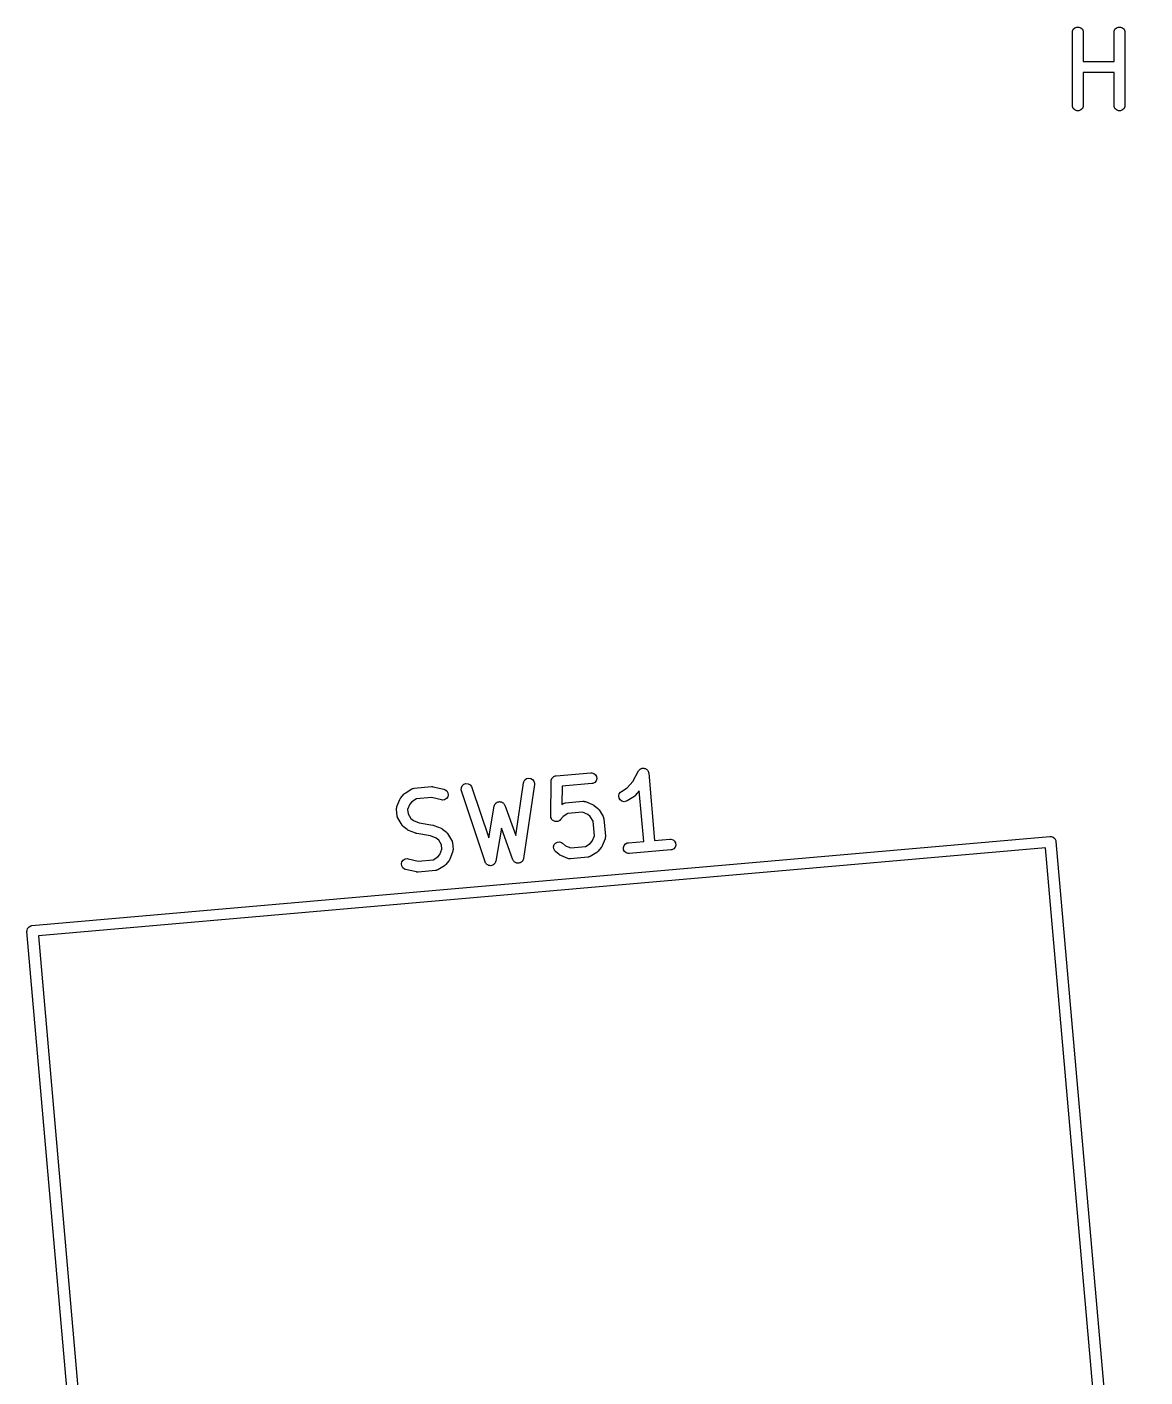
# Model space of a CAD drawing. Extents: x 2.7 to 14.1, y -9.5 to -1.1.
# Drawn here: x 11.692 to 12.295, y -4.529 to -3.801 of the extents above; entities that cross this region are included whole.
import ezdxf

# ---------------------------------------------------------------- set-up
doc = ezdxf.new("R2010")
doc.units = 0
doc.header["$MEASUREMENT"] = 0
doc.layers.add('BLACK', color=7, linetype='CONTINUOUS')

msp = doc.modelspace()

# ---------------------------------------------------------------- linework, layer by layer
at = {"layer": 'BLACK', "linetype": 'CONTINUOUS'}
for p, q in [((12.25605, -3.80232), (12.25686, -3.80151)), ((12.25686, -3.80151), (12.25793, -3.80107)), ((12.25793, -3.80107), (12.25908, -3.80107)), ((12.25908, -3.80107), (12.26014, -3.80151)), ((12.26014, -3.80151), (12.26096, -3.80232)), ((12.27855, -3.80232), (12.27936, -3.80151)), ((12.27936, -3.80151), (12.28043, -3.80107)), ((12.28043, -3.80107), (12.28158, -3.80107)), ((12.28158, -3.80107), (12.28264, -3.80151)), ((12.28264, -3.80151), (12.28346, -3.80232)), ((12.25555, -3.80396), (12.25561, -3.80339)), ((12.25555, -3.84333), (12.25555, -3.80396)), ((12.25561, -3.80339), (12.25605, -3.80232)), ((12.26096, -3.80232), (12.2614, -3.80339)), ((12.2614, -3.80339), (12.26146, -3.80396)), ((12.26146, -3.80396), (12.26146, -3.81976)), ((12.27805, -3.80396), (12.27811, -3.80339)), ((12.27805, -3.81976), (12.27805, -3.80396)), ((12.27811, -3.80339), (12.27855, -3.80232)), ((12.28346, -3.80232), (12.2839, -3.80339)), ((12.2839, -3.80339), (12.28395, -3.80396)), ((12.28395, -3.80396), (12.28395, -3.84333)), ((12.26146, -3.81976), (12.27805, -3.81976)), ((12.27805, -3.82566), (12.26146, -3.82566)), ((12.26146, -3.82566), (12.26146, -3.84333)), ((12.27805, -3.84333), (12.27805, -3.82566)), ((12.25561, -3.84391), (12.25555, -3.84333)), ((12.25605, -3.84497), (12.25561, -3.84391)), ((12.25686, -3.84579), (12.25605, -3.84497)), ((12.26096, -3.84497), (12.26014, -3.84579)), ((12.2614, -3.84391), (12.26096, -3.84497)), ((12.26146, -3.84333), (12.2614, -3.84391)), ((12.27811, -3.84391), (12.27805, -3.84333)), ((12.27855, -3.84497), (12.27811, -3.84391)), ((12.27936, -3.84579), (12.27855, -3.84497)), ((12.28346, -3.84497), (12.28264, -3.84579)), ((12.2839, -3.84391), (12.28346, -3.84497)), ((12.28395, -3.84333), (12.2839, -3.84391)), ((12.25793, -3.84623), (12.25686, -3.84579)), ((12.25908, -3.84623), (12.25793, -3.84623)), ((12.26014, -3.84579), (12.25908, -3.84623)), ((12.28043, -3.84623), (12.27936, -3.84579)), ((12.28158, -3.84623), (12.28043, -3.84623)), ((12.28264, -3.84579), (12.28158, -3.84623)), ((12.02152, -4.20241), (12.02185, -4.20193)), ((12.02185, -4.20193), (12.02208, -4.20175)), ((12.02208, -4.20175), (12.02226, -4.20153)), ((12.02226, -4.20153), (12.02252, -4.20139)), ((12.02252, -4.20139), (12.02275, -4.20121)), ((12.02275, -4.20121), (12.02303, -4.20113)), ((12.02303, -4.20113), (12.02329, -4.20099)), ((12.02329, -4.20099), (12.02357, -4.20097)), ((12.02357, -4.20097), (12.02385, -4.20089)), ((12.02385, -4.20089), (12.02414, -4.20092)), ((12.02414, -4.20092), (12.02443, -4.20089)), ((12.02443, -4.20089), (12.02471, -4.20098)), ((12.02471, -4.20098), (12.025, -4.20101)), ((12.025, -4.20101), (12.02525, -4.20115)), ((12.02525, -4.20115), (12.02553, -4.20124)), ((12.02553, -4.20124), (12.02575, -4.20143)), ((12.02575, -4.20143), (12.02601, -4.20156)), ((12.02601, -4.20156), (12.02619, -4.20179)), ((12.02619, -4.20179), (12.02641, -4.20198)), ((12.02641, -4.20198), (12.02655, -4.20224)), ((11.9274, -4.2096), (11.9285, -4.20923)), ((11.9285, -4.20923), (11.92964, -4.20931)), ((11.92964, -4.20931), (11.93067, -4.20983)), ((11.95536, -4.23725), (11.95956, -4.20879)), ((11.95956, -4.20879), (11.9597, -4.20823)), ((11.9597, -4.20823), (11.96029, -4.20724)), ((11.96029, -4.20724), (11.96122, -4.20655)), ((11.96122, -4.20655), (11.96233, -4.20627)), ((11.96233, -4.20627), (11.96347, -4.20644)), ((11.96347, -4.20644), (11.96446, -4.20703)), ((11.96446, -4.20703), (11.96515, -4.20796)), ((11.96515, -4.20796), (11.96543, -4.20907)), ((11.96543, -4.20907), (11.9654, -4.20965)), ((11.97423, -4.22672), (11.97447, -4.20788)), ((11.97447, -4.20788), (11.97449, -4.20766)), ((11.97449, -4.20759), (11.97451, -4.20752)), ((11.97449, -4.20766), (11.97449, -4.20759)), ((11.97451, -4.20752), (11.97453, -4.2073)), ((11.97453, -4.2073), (11.9747, -4.2069)), ((11.9747, -4.2069), (11.97483, -4.20649)), ((11.97483, -4.20649), (11.97493, -4.20638)), ((11.97493, -4.20638), (11.97499, -4.20624)), ((11.97499, -4.20624), (11.97529, -4.20594)), ((11.97529, -4.20594), (11.97557, -4.20561)), ((11.97557, -4.20561), (11.9757, -4.20554)), ((11.9757, -4.20554), (11.97581, -4.20544)), ((11.97581, -4.20544), (11.97621, -4.20528)), ((11.97621, -4.20528), (11.97659, -4.20508)), ((11.97659, -4.20508), (11.97681, -4.20504)), ((11.97681, -4.20504), (11.97688, -4.20501)), ((11.97688, -4.20501), (11.97695, -4.20501)), ((11.97695, -4.20501), (11.97716, -4.20497)), ((11.97716, -4.20497), (11.99584, -4.20334)), ((11.99635, -4.20922), (11.98034, -4.21062)), ((11.99584, -4.20334), (11.99642, -4.20334)), ((11.99692, -4.20911), (11.99635, -4.20922)), ((11.99642, -4.20334), (11.99752, -4.20369)), ((11.99795, -4.20858), (11.99692, -4.20911)), ((11.99752, -4.20369), (11.9984, -4.20443)), ((11.99869, -4.2077), (11.99795, -4.20858)), ((11.9984, -4.20443), (11.99893, -4.20545)), ((11.99903, -4.2066), (11.99869, -4.2077)), ((11.99893, -4.20545), (11.99903, -4.2066)), ((12.0155, -4.21156), (12.01842, -4.20808)), ((12.01842, -4.20808), (12.02152, -4.20241)), ((12.02152, -4.20241), (12.02152, -4.20241)), ((12.02152, -4.20241), (12.02152, -4.20241)), ((12.02152, -4.20241), (12.02152, -4.20241)), ((12.02655, -4.20224), (12.02673, -4.20246)), ((12.02673, -4.20246), (12.02681, -4.20274)), ((12.02681, -4.20274), (12.02695, -4.203)), ((12.02695, -4.203), (12.02705, -4.20357)), ((12.02705, -4.20357), (12.02705, -4.20357)), ((12.02705, -4.20357), (12.02705, -4.20357)), ((12.02705, -4.20357), (12.02705, -4.20357)), ((12.02705, -4.20357), (12.03023, -4.23985)), ((11.89331, -4.21694), (11.89501, -4.21491)), ((11.89501, -4.21491), (11.89522, -4.2147)), ((11.89522, -4.2147), (11.89527, -4.21464)), ((11.89527, -4.21464), (11.89535, -4.21458)), ((11.89535, -4.21458), (11.89543, -4.2145)), ((11.89543, -4.2145), (11.8955, -4.21447)), ((11.8955, -4.21447), (11.89573, -4.21429)), ((11.89573, -4.21429), (11.8993, -4.2121)), ((11.8993, -4.2121), (11.89982, -4.21184)), ((11.89982, -4.21184), (11.89993, -4.21183)), ((11.89993, -4.21183), (11.90002, -4.21178)), ((11.90002, -4.21178), (11.90059, -4.21167)), ((11.90059, -4.21167), (11.90993, -4.21085)), ((11.90993, -4.21085), (11.91022, -4.21086)), ((11.91022, -4.21086), (11.9103, -4.21085)), ((11.9103, -4.21085), (11.9104, -4.21086)), ((11.9104, -4.21086), (11.91051, -4.21086)), ((11.91051, -4.21086), (11.91058, -4.21088)), ((11.91058, -4.21088), (11.91087, -4.21092)), ((11.91087, -4.21092), (11.91664, -4.2123)), ((11.91664, -4.2123), (11.91719, -4.21249)), ((11.91719, -4.21249), (11.91812, -4.21317)), ((11.91864, -4.21641), (11.91796, -4.21734)), ((11.91812, -4.21317), (11.91872, -4.21415)), ((11.9189, -4.21529), (11.91864, -4.21641)), ((11.91872, -4.21415), (11.9189, -4.21529)), ((11.92593, -4.21253), (11.92601, -4.21138)), ((11.92606, -4.21309), (11.92593, -4.21253)), ((11.92601, -4.21138), (11.92653, -4.21035)), ((11.93883, -4.2515), (11.92606, -4.21309)), ((11.92653, -4.21035), (11.9274, -4.2096)), ((11.93067, -4.20983), (11.93143, -4.2107)), ((11.93143, -4.2107), (11.93166, -4.21123)), ((11.93166, -4.21123), (11.94074, -4.23853)), ((11.9654, -4.20965), (11.95949, -4.24969)), ((11.98034, -4.21062), (11.98022, -4.22044)), ((12.01094, -4.2159), (12.0112, -4.21478)), ((12.01112, -4.21704), (12.01094, -4.2159)), ((12.0112, -4.21478), (12.01188, -4.21385)), ((12.01188, -4.21385), (12.01234, -4.2135)), ((12.01234, -4.2135), (12.0155, -4.21156)), ((12.019, -4.21634), (12.01543, -4.21853)), ((12.01924, -4.21616), (12.019, -4.21634)), ((12.01931, -4.21612), (12.01924, -4.21616)), ((12.01938, -4.21605), (12.01931, -4.21612)), ((12.01946, -4.21599), (12.01938, -4.21605)), ((12.01951, -4.21592), (12.01946, -4.21599)), ((12.01972, -4.21572), (12.01951, -4.21592)), ((12.02195, -4.21306), (12.01972, -4.21572)), ((12.02434, -4.24036), (12.02195, -4.21306)), ((11.89109, -4.22299), (11.8911, -4.22242)), ((11.89142, -4.22673), (11.89109, -4.22299)), ((11.8911, -4.22242), (11.89113, -4.22231)), ((11.89113, -4.22221), (11.89128, -4.22165)), ((11.89113, -4.22231), (11.89113, -4.22221)), ((11.89128, -4.22165), (11.89283, -4.21775)), ((11.89283, -4.21775), (11.89296, -4.21749)), ((11.89296, -4.21749), (11.89298, -4.21742)), ((11.89298, -4.21742), (11.89304, -4.21733)), ((11.89304, -4.21733), (11.89309, -4.21724)), ((11.89309, -4.21724), (11.89314, -4.21718)), ((11.89314, -4.21718), (11.89331, -4.21694)), ((11.89814, -4.22037), (11.89703, -4.22317)), ((11.89703, -4.22317), (11.89724, -4.22552)), ((11.89923, -4.21907), (11.89814, -4.22037)), ((11.9018, -4.21749), (11.89923, -4.21907)), ((11.90997, -4.21678), (11.9018, -4.21749)), ((11.91527, -4.21805), (11.90997, -4.21678)), ((11.91584, -4.21812), (11.91527, -4.21805)), ((11.91698, -4.21794), (11.91584, -4.21812)), ((11.91796, -4.21734), (11.91698, -4.21794)), ((11.94074, -4.23853), (11.94374, -4.22139)), ((11.94374, -4.22139), (11.94378, -4.22125)), ((11.94378, -4.22119), (11.94382, -4.22112)), ((11.94378, -4.22125), (11.94378, -4.22119)), ((11.94382, -4.22112), (11.9439, -4.22083)), ((11.9439, -4.22083), (11.94411, -4.2205)), ((11.94411, -4.2205), (11.94427, -4.22015)), ((11.94427, -4.22015), (11.94441, -4.22002)), ((11.94441, -4.22002), (11.94452, -4.21986)), ((11.94452, -4.21986), (11.94483, -4.21963)), ((11.94483, -4.21963), (11.94512, -4.21937)), ((11.94512, -4.21937), (11.9453, -4.21931)), ((11.9453, -4.21931), (11.94546, -4.2192)), ((11.94546, -4.2192), (11.94584, -4.21911)), ((11.94584, -4.21911), (11.94621, -4.21898)), ((11.94621, -4.21898), (11.9464, -4.21899)), ((11.9464, -4.21899), (11.94658, -4.21895)), ((11.94658, -4.21895), (11.94697, -4.21901)), ((11.94697, -4.21901), (11.94736, -4.21903)), ((11.94736, -4.21903), (11.94753, -4.21911)), ((11.94753, -4.21911), (11.94772, -4.21914)), ((11.94772, -4.21914), (11.94805, -4.21935)), ((11.94805, -4.21935), (11.9484, -4.21952)), ((11.9484, -4.21952), (11.94853, -4.21966)), ((11.94853, -4.21966), (11.94869, -4.21976)), ((11.94869, -4.21976), (11.94891, -4.22008)), ((11.94891, -4.22008), (11.94918, -4.22037)), ((11.94918, -4.22037), (11.94931, -4.22064)), ((11.94931, -4.22064), (11.94935, -4.2207)), ((11.94935, -4.2207), (11.94937, -4.22076)), ((11.94937, -4.22076), (11.94943, -4.22089)), ((11.94943, -4.22089), (11.95536, -4.23725)), ((11.98022, -4.22044), (11.98092, -4.22001)), ((11.98092, -4.22001), (11.98144, -4.21976)), ((11.98144, -4.21976), (11.98154, -4.21974)), ((11.98154, -4.21974), (11.98164, -4.21969)), ((11.98164, -4.21969), (11.98221, -4.21959)), ((11.98221, -4.21959), (11.99154, -4.21877)), ((11.99154, -4.21877), (11.99212, -4.21878)), ((11.99212, -4.21878), (11.99222, -4.21881)), ((11.99222, -4.21881), (11.99233, -4.21881)), ((11.99233, -4.21881), (11.99289, -4.21896)), ((11.99289, -4.21896), (11.99679, -4.22051)), ((11.99679, -4.22051), (11.99705, -4.22064)), ((11.99705, -4.22064), (11.99712, -4.22066)), ((11.99712, -4.22066), (11.99721, -4.22072)), ((11.99721, -4.22072), (11.9973, -4.22077)), ((11.9973, -4.22077), (11.99736, -4.22082)), ((11.99736, -4.22082), (11.9976, -4.22099)), ((11.9976, -4.22099), (11.99963, -4.22269)), ((11.99963, -4.22269), (11.99983, -4.2229)), ((11.99983, -4.2229), (11.9999, -4.22295)), ((11.9999, -4.22295), (11.99996, -4.22303)), ((11.99996, -4.22303), (12.00003, -4.22311)), ((12.00003, -4.22311), (12.00007, -4.22318)), ((12.00007, -4.22318), (12.00025, -4.22341)), ((12.00025, -4.22341), (12.00244, -4.22698)), ((12.01172, -4.21802), (12.01112, -4.21704)), ((12.01265, -4.2187), (12.01172, -4.21802)), ((12.01377, -4.21897), (12.01265, -4.2187)), ((12.01491, -4.21878), (12.01377, -4.21897)), ((12.01543, -4.21853), (12.01491, -4.21878)), ((11.89152, -4.2273), (11.89142, -4.22673)), ((11.89157, -4.22739), (11.89152, -4.2273)), ((11.89159, -4.2275), (11.89157, -4.22739)), ((11.89184, -4.22802), (11.89159, -4.2275)), ((11.89404, -4.23159), (11.89184, -4.22802)), ((11.89724, -4.22552), (11.89882, -4.22809)), ((11.89882, -4.22809), (11.90011, -4.22918)), ((11.90011, -4.22918), (11.90327, -4.23042)), ((11.90327, -4.23042), (11.91058, -4.23159)), ((11.97428, -4.22729), (11.97423, -4.22672)), ((11.97434, -4.22743), (11.97428, -4.22729)), ((11.97435, -4.22758), (11.97434, -4.22743)), ((11.97455, -4.22796), (11.97435, -4.22758)), ((11.97471, -4.22836), (11.97455, -4.22796)), ((11.97482, -4.22847), (11.97471, -4.22836)), ((11.97488, -4.2286), (11.97482, -4.22847)), ((11.97522, -4.22888), (11.97488, -4.2286)), ((11.97552, -4.22919), (11.97522, -4.22888)), ((11.97565, -4.22925), (11.97552, -4.22919)), ((11.97577, -4.22934), (11.97565, -4.22925)), ((11.97618, -4.22947), (11.97577, -4.22934)), ((11.97658, -4.22964), (11.97618, -4.22947)), ((11.97672, -4.22964), (11.97658, -4.22964)), ((11.97687, -4.22969), (11.97672, -4.22964)), ((11.9773, -4.22965), (11.97687, -4.22969)), ((11.97773, -4.22966), (11.9773, -4.22965)), ((11.97787, -4.2296), (11.97773, -4.22966)), ((11.97801, -4.22959), (11.97787, -4.2296)), ((11.9784, -4.22939), (11.97801, -4.22959)), ((11.9788, -4.22923), (11.9784, -4.22939)), ((11.9789, -4.22912), (11.9788, -4.22923)), ((11.97904, -4.22906), (11.9789, -4.22912)), ((11.97945, -4.22865), (11.97904, -4.22906)), ((11.98085, -4.22699), (11.97945, -4.22865)), ((11.98341, -4.22541), (11.98085, -4.22699)), ((11.99136, -4.22471), (11.98341, -4.22541)), ((11.99417, -4.22582), (11.99136, -4.22471)), ((11.99547, -4.22691), (11.99417, -4.22582)), ((11.99704, -4.22948), (11.99547, -4.22691)), ((11.99774, -4.23743), (11.99704, -4.22948)), ((12.00244, -4.22698), (12.00269, -4.2275)), ((12.00269, -4.2275), (12.00271, -4.22761)), ((12.00271, -4.22761), (12.00276, -4.2277)), ((12.00276, -4.2277), (12.00287, -4.22827)), ((12.00287, -4.22827), (12.00368, -4.23761)), ((11.69442, -4.2858), (12.2435, -4.23776)), ((11.89421, -4.23182), (11.89404, -4.23159)), ((11.89425, -4.23189), (11.89421, -4.23182)), ((11.89432, -4.23197), (11.89425, -4.23189)), ((11.89439, -4.23205), (11.89432, -4.23197)), ((11.89445, -4.2321), (11.89439, -4.23205)), ((11.89465, -4.23231), (11.89445, -4.2321)), ((11.89669, -4.23401), (11.89465, -4.23231)), ((11.89693, -4.23418), (11.89669, -4.23401)), ((11.89698, -4.23423), (11.89693, -4.23418)), ((11.89708, -4.23428), (11.89698, -4.23423)), ((11.89716, -4.23434), (11.89708, -4.23428)), ((11.89724, -4.23436), (11.89716, -4.23434)), ((11.8975, -4.23449), (11.89724, -4.23436)), ((11.9014, -4.23604), (11.8975, -4.23449)), ((11.90144, -4.23605), (11.9014, -4.23604)), ((11.90146, -4.23606), (11.90144, -4.23605)), ((11.90171, -4.23612), (11.90146, -4.23606)), ((11.90195, -4.23619), (11.90171, -4.23612)), ((11.90197, -4.23619), (11.90195, -4.23619)), ((11.90202, -4.23621), (11.90197, -4.23619)), ((11.90933, -4.23737), (11.90202, -4.23621)), ((11.91248, -4.23861), (11.90933, -4.23737)), ((11.91058, -4.23159), (11.91062, -4.2316)), ((11.91062, -4.2316), (11.91064, -4.2316)), ((11.91064, -4.2316), (11.91089, -4.23167)), ((11.91089, -4.23167), (11.91114, -4.23173)), ((11.91114, -4.23173), (11.91116, -4.23174)), ((11.91116, -4.23174), (11.9112, -4.23176)), ((11.9112, -4.23176), (11.9151, -4.2333)), ((11.9151, -4.2333), (11.91536, -4.23343)), ((11.91536, -4.23343), (11.91543, -4.23346)), ((11.91543, -4.23346), (11.91552, -4.23351)), ((11.91552, -4.23351), (11.91561, -4.23356)), ((11.91561, -4.23356), (11.91567, -4.23362)), ((11.91567, -4.23362), (11.91591, -4.23378)), ((11.91591, -4.23378), (11.91794, -4.23549)), ((11.91794, -4.23549), (11.91815, -4.2357)), ((11.91815, -4.2357), (11.91821, -4.23574)), ((11.91821, -4.23574), (11.91827, -4.23583)), ((11.91827, -4.23583), (11.91835, -4.2359)), ((11.91835, -4.2359), (11.91838, -4.23597)), ((11.91838, -4.23597), (11.91856, -4.2362)), ((11.91856, -4.2362), (11.92076, -4.23977)), ((11.94765, -4.23331), (11.94454, -4.25107)), ((11.9538, -4.25026), (11.94765, -4.23331)), ((11.99663, -4.24023), (11.99774, -4.23743)), ((12.00365, -4.23839), (12.00349, -4.23895)), ((12.00368, -4.23819), (12.00365, -4.23829)), ((12.00365, -4.23829), (12.00365, -4.23839)), ((12.00368, -4.23761), (12.00368, -4.23819)), ((12.2435, -4.23776), (12.24408, -4.23776)), ((12.24408, -4.23776), (12.24518, -4.23811)), ((12.24518, -4.23811), (12.24606, -4.23885)), ((12.24107, -4.2439), (11.69787, -4.29142)), ((11.91378, -4.2397), (11.91248, -4.23861)), ((11.91536, -4.24227), (11.91378, -4.2397)), ((11.91446, -4.24742), (11.91556, -4.24462)), ((11.91556, -4.24462), (11.91536, -4.24227)), ((11.92076, -4.23977), (11.92101, -4.24029)), ((11.92101, -4.24029), (11.92103, -4.2404)), ((11.92103, -4.2404), (11.92107, -4.24049)), ((11.92107, -4.24049), (11.92118, -4.24106)), ((11.92118, -4.24106), (11.92151, -4.2448)), ((11.92147, -4.24558), (11.92131, -4.24614)), ((11.9215, -4.24538), (11.92147, -4.24548)), ((11.92147, -4.24548), (11.92147, -4.24558)), ((11.92151, -4.2448), (11.9215, -4.24538)), ((11.97572, -4.24324), (11.97607, -4.24214)), ((11.97582, -4.24439), (11.97572, -4.24324)), ((11.97635, -4.24541), (11.97582, -4.24439)), ((11.97607, -4.24214), (11.97681, -4.24126)), ((11.97676, -4.24582), (11.97635, -4.24541)), ((11.97681, -4.24126), (11.97783, -4.24073)), ((11.97783, -4.24073), (11.97898, -4.24063)), ((11.97898, -4.24063), (11.98008, -4.24097)), ((11.98008, -4.24097), (11.98056, -4.2413)), ((11.98056, -4.2413), (11.98222, -4.2427)), ((11.98222, -4.2427), (11.98502, -4.2438)), ((11.98502, -4.2438), (11.99297, -4.24311)), ((11.99297, -4.24311), (11.99554, -4.24153)), ((11.99554, -4.24153), (11.99663, -4.24023)), ((11.99976, -4.24569), (11.99955, -4.2459)), ((12.00146, -4.24366), (11.99976, -4.24569)), ((12.00163, -4.24342), (12.00146, -4.24366)), ((12.00168, -4.24336), (12.00163, -4.24342)), ((12.00173, -4.24327), (12.00168, -4.24336)), ((12.00179, -4.24318), (12.00173, -4.24327)), ((12.00181, -4.24311), (12.00179, -4.24318)), ((12.00195, -4.24285), (12.00181, -4.24311)), ((12.00349, -4.23895), (12.00195, -4.24285)), ((12.0134, -4.24371), (12.01375, -4.24261)), ((12.0135, -4.24486), (12.0134, -4.24371)), ((12.01403, -4.24588), (12.0135, -4.24486)), ((12.01375, -4.24261), (12.01449, -4.24173)), ((12.01449, -4.24173), (12.01551, -4.24119)), ((12.01551, -4.24119), (12.01608, -4.24109)), ((12.01608, -4.24109), (12.02434, -4.24036)), ((12.03901, -4.24501), (12.01659, -4.24697)), ((12.03023, -4.23985), (12.03849, -4.23913)), ((12.03849, -4.23913), (12.03907, -4.23913)), ((12.03957, -4.2449), (12.03901, -4.24501)), ((12.03907, -4.23913), (12.04017, -4.23948)), ((12.0406, -4.24437), (12.03957, -4.2449)), ((12.04017, -4.23948), (12.04105, -4.24022)), ((12.04134, -4.24349), (12.0406, -4.24437)), ((12.04105, -4.24022), (12.04158, -4.24124)), ((12.04168, -4.24239), (12.04134, -4.24349)), ((12.04158, -4.24124), (12.04168, -4.24239)), ((12.2886, -4.7871), (12.24107, -4.2439)), ((12.24606, -4.23885), (12.24659, -4.23987)), ((12.24659, -4.23987), (12.2467, -4.24044)), ((12.2467, -4.24044), (12.29474, -4.78953)), ((11.89369, -4.25251), (11.89396, -4.25139)), ((11.89388, -4.25364), (11.89369, -4.25251)), ((11.89396, -4.25139), (11.89464, -4.25045)), ((11.89464, -4.25045), (11.89562, -4.24985)), ((11.89562, -4.24985), (11.89676, -4.24967)), ((11.89676, -4.24967), (11.89733, -4.24975)), ((11.89733, -4.24975), (11.90263, -4.25101)), ((11.90263, -4.25101), (11.9108, -4.2503)), ((11.9108, -4.2503), (11.91337, -4.24872)), ((11.91337, -4.24872), (11.91446, -4.24742)), ((11.91758, -4.25288), (11.91737, -4.25309)), ((11.91929, -4.25085), (11.91758, -4.25288)), ((11.91945, -4.25061), (11.91929, -4.25085)), ((11.91951, -4.25055), (11.91945, -4.25061)), ((11.91956, -4.25046), (11.91951, -4.25055)), ((11.91961, -4.25037), (11.91956, -4.25046)), ((11.91964, -4.2503), (11.91961, -4.25037)), ((11.91977, -4.25004), (11.91964, -4.2503)), ((11.92131, -4.24614), (11.91977, -4.25004)), ((11.93891, -4.25169), (11.93883, -4.2515)), ((11.93893, -4.25176), (11.93891, -4.25169)), ((11.93897, -4.25182), (11.93893, -4.25176)), ((11.93907, -4.25203), (11.93897, -4.25182)), ((11.93935, -4.25235), (11.93907, -4.25203)), ((11.93959, -4.2527), (11.93935, -4.25235)), ((11.93972, -4.25278), (11.93959, -4.2527)), ((11.93982, -4.2529), (11.93972, -4.25278)), ((11.9402, -4.25309), (11.93982, -4.2529)), ((11.94342, -4.25285), (11.94309, -4.25313)), ((11.94377, -4.2526), (11.94342, -4.25285)), ((11.94385, -4.25248), (11.94377, -4.2526)), ((11.94396, -4.25238), (11.94385, -4.25248)), ((11.94416, -4.25199), (11.94396, -4.25238)), ((11.94439, -4.25163), (11.94416, -4.25199)), ((11.94445, -4.25141), (11.94439, -4.25163)), ((11.94448, -4.25135), (11.94445, -4.25141)), ((11.94454, -4.25107), (11.94448, -4.25128)), ((11.94448, -4.25128), (11.94448, -4.25135)), ((11.95389, -4.25045), (11.9538, -4.25026)), ((11.9539, -4.25052), (11.95389, -4.25045)), ((11.95395, -4.25058), (11.9539, -4.25052)), ((11.95405, -4.25079), (11.95395, -4.25058)), ((11.95434, -4.2511), (11.95405, -4.25079)), ((11.95459, -4.25145), (11.95434, -4.2511)), ((11.95472, -4.25153), (11.95459, -4.25145)), ((11.95482, -4.25164), (11.95472, -4.25153)), ((11.95521, -4.25182), (11.95482, -4.25164)), ((11.95558, -4.25204), (11.95521, -4.25182)), ((11.95573, -4.25206), (11.95558, -4.25204)), ((11.95587, -4.25213), (11.95573, -4.25206)), ((11.9563, -4.25214), (11.95587, -4.25213)), ((11.95672, -4.25221), (11.9563, -4.25214)), ((11.95687, -4.25217), (11.95672, -4.25221)), ((11.95702, -4.25218), (11.95687, -4.25217)), ((11.95742, -4.25203), (11.95702, -4.25218)), ((11.95784, -4.25193), (11.95742, -4.25203)), ((11.95796, -4.25184), (11.95784, -4.25193)), ((11.9581, -4.25178), (11.95796, -4.25184)), ((11.95842, -4.25149), (11.9581, -4.25178)), ((11.95876, -4.25124), (11.95842, -4.25149)), ((11.95884, -4.25111), (11.95876, -4.25124)), ((11.95895, -4.25101), (11.95884, -4.25111)), ((11.95913, -4.25062), (11.95895, -4.25101)), ((11.95935, -4.25025), (11.95913, -4.25062)), ((11.95941, -4.25003), (11.95935, -4.25025)), ((11.95944, -4.24996), (11.95941, -4.25003)), ((11.95949, -4.24969), (11.95944, -4.24989)), ((11.95944, -4.24989), (11.95944, -4.24996)), ((11.97879, -4.24753), (11.97676, -4.24582)), ((11.97903, -4.24769), (11.97879, -4.24753)), ((11.97909, -4.24775), (11.97903, -4.24769)), ((11.97918, -4.2478), (11.97909, -4.24775)), ((11.97927, -4.24785), (11.97918, -4.2478)), ((11.97934, -4.24788), (11.97927, -4.24785)), ((11.9796, -4.24801), (11.97934, -4.24788)), ((11.9835, -4.24955), (11.9796, -4.24801)), ((11.98406, -4.24971), (11.9835, -4.24955)), ((11.98416, -4.24971), (11.98406, -4.24971)), ((11.98427, -4.24974), (11.98416, -4.24971)), ((11.98484, -4.24975), (11.98427, -4.24974)), ((11.99418, -4.24893), (11.98484, -4.24975)), ((11.99475, -4.24882), (11.99418, -4.24893)), ((11.99485, -4.24878), (11.99475, -4.24882)), ((11.99495, -4.24876), (11.99485, -4.24878)), ((11.99547, -4.24851), (11.99495, -4.24876)), ((11.99904, -4.24631), (11.99547, -4.24851)), ((11.99928, -4.24613), (11.99904, -4.24631)), ((11.99935, -4.2461), (11.99928, -4.24613)), ((11.99942, -4.24602), (11.99935, -4.2461)), ((11.9995, -4.24596), (11.99942, -4.24602)), ((11.99955, -4.2459), (11.9995, -4.24596)), ((12.01492, -4.24662), (12.01403, -4.24588)), ((12.01602, -4.24696), (12.01492, -4.24662)), ((12.01659, -4.24697), (12.01602, -4.24696)), ((11.89448, -4.25463), (11.89388, -4.25364)), ((11.89541, -4.2553), (11.89448, -4.25463)), ((11.89596, -4.25549), (11.89541, -4.2553)), ((11.90173, -4.25687), (11.89596, -4.25549)), ((11.90202, -4.25691), (11.90173, -4.25687)), ((11.90209, -4.25693), (11.90202, -4.25691)), ((11.90219, -4.25693), (11.90209, -4.25693)), ((11.9023, -4.25695), (11.90219, -4.25693)), ((11.90238, -4.25693), (11.9023, -4.25695)), ((11.90267, -4.25694), (11.90238, -4.25693)), ((11.91201, -4.25612), (11.90267, -4.25694)), ((11.91258, -4.25601), (11.91201, -4.25612)), ((11.91267, -4.25597), (11.91258, -4.25601)), ((11.91277, -4.25595), (11.91267, -4.25597)), ((11.9133, -4.2557), (11.91277, -4.25595)), ((11.91687, -4.2535), (11.9133, -4.2557)), ((11.9171, -4.25332), (11.91687, -4.2535)), ((11.91717, -4.25329), (11.9171, -4.25332)), ((11.91724, -4.25321), (11.91717, -4.25329)), ((11.91733, -4.25315), (11.91724, -4.25321)), ((11.91737, -4.25309), (11.91733, -4.25315)), ((11.94056, -4.25332), (11.9402, -4.25309)), ((11.94071, -4.25334), (11.94056, -4.25332)), ((11.94085, -4.25341), (11.94071, -4.25334)), ((11.94128, -4.25344), (11.94085, -4.25341)), ((11.9417, -4.25352), (11.94128, -4.25344)), ((11.94185, -4.25348), (11.9417, -4.25352)), ((11.942, -4.2535), (11.94185, -4.25348)), ((11.94241, -4.25336), (11.942, -4.2535)), ((11.94282, -4.25327), (11.94241, -4.25336)), ((11.94295, -4.25318), (11.94282, -4.25327)), ((11.94309, -4.25313), (11.94295, -4.25318)), ((11.69173, -4.28899), (11.69174, -4.28842)), ((11.73977, -4.83808), (11.69173, -4.28899)), ((11.69174, -4.28842), (11.69209, -4.28732)), ((11.69209, -4.28732), (11.69283, -4.28643)), ((11.69283, -4.28643), (11.69385, -4.2859)), ((11.69385, -4.2859), (11.69442, -4.2858)), ((11.69787, -4.29142), (11.7454, -4.83462))]:
    msp.add_line(p, q, dxfattribs=at)

doc.saveas('drawing.dxf')
